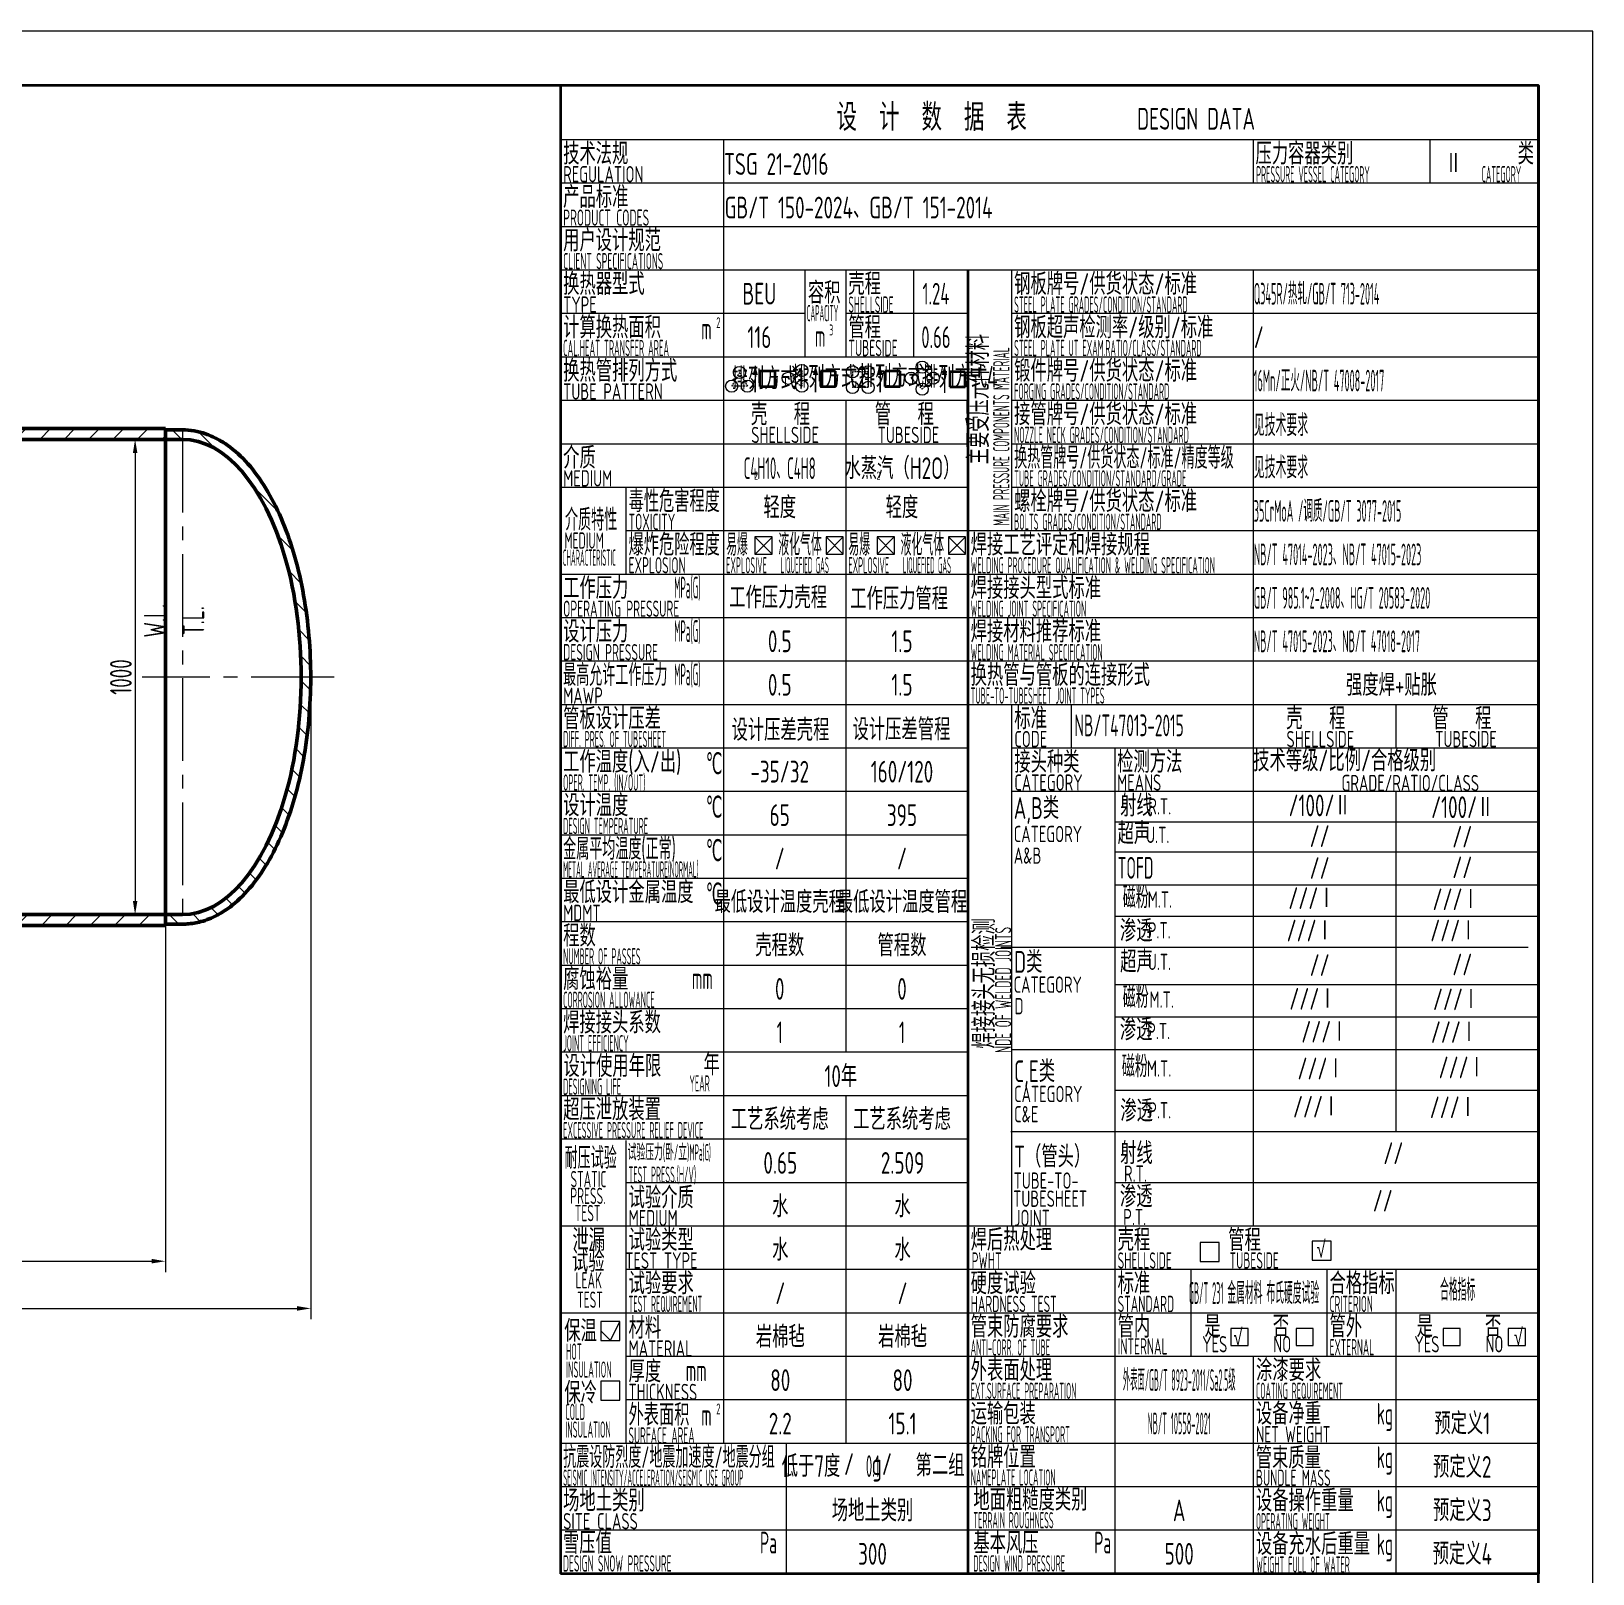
# Model space of a CAD drawing. Header units: millimetres. Extents: x 5765 to 6606, y -201 to 393.
# Drawn here: x 6318.6 to 6606, y 109.4 to 393.4 of the extents above; entities that cross this region are included whole.
import ezdxf
from ezdxf.enums import TextEntityAlignment as Align

# ---------------------------------------------------------------- set-up
doc = ezdxf.new("R2010")
doc.units = ezdxf.units.MM
doc.linetypes.add('CENTER2', pattern=[28.575, 19.05, -3.175, 3.175, -3.175])
doc.linetypes.add('DASHED', pattern=[0.75, 0.5, -0.25])
for name, color, linetype, lineweight in [('1粗实线', 7, 'Continuous', 35), ('2', 7, 'Continuous', 50), ('2细实线', 3, 'Continuous', 13), ('3中心线', 1, 'CENTER2', 13), ('7', 6, 'Continuous', 20), ('7文本', 2, 'Continuous', 13), ('9图表', 4, 'Continuous', 13)]:
    doc.layers.add(name, color=color, linetype=linetype, lineweight=lineweight)
doc.styles.add('lanpec', font='bpec_e.shx', dxfattribs={"width": 0.75, "bigfont": 'hztxt.shx'})
doc.styles.add('lanpec-dim', font='bpec_e.shx', dxfattribs={"width": 0.75})
doc.dimstyles.new('lanpec', dxfattribs={"dimtxt": 4, "dimasz": 2.5, "dimexe": 2, "dimexo": 0, "dimtad": 1, "dimdsep": 46, "dimtxsty": 'lanpec-dim', "dimcen": 2.5, "dimclrd": 256, "dimclre": 256, "dimclrt": 256, "dimazin": 0, "dimtfac": 1, "dimtmove": 0, "dimatfit": 3, "dimfxl": 1, "dimlwd": -1, "dimlwe": -1, "dimarcsym": 0})

# ---------------------------------------------------------------- blocks, each defined once
blk = doc.blocks.new('A1')
at = {"layer": '1粗实线'}
blk.add_lwpolyline([(-816, 10), (-10, 10), (-10, 584), (-816, 584)], close=True, dxfattribs=at)
at = {"layer": '9图表'}
blk.add_lwpolyline([(-841, 0), (0, 0), (0, 594), (-841, 594)], close=True, dxfattribs=at)
blk = doc.blocks.new('换热器设计数据表')
for p, q in [((-141.04, -83.12), (-144.19, -83.12)), ((-144.19, -83.12), (-144.19, -86.27)), ((-141.04, -86.27), (-141.04, -83.12)), ((-127.94, -83.12), (-131.09, -83.12)), ((-131.09, -83.12), (-131.09, -86.27)), ((-127.94, -86.27), (-127.94, -83.12)), ((-118.54, -83.12), (-121.69, -83.12)), ((-121.69, -83.12), (-121.69, -86.27)), ((-118.54, -86.27), (-118.54, -83.12)), ((-105.44, -83.12), (-108.59, -83.12)), ((-108.59, -83.12), (-108.59, -86.27)), ((-105.44, -86.27), (-105.44, -83.12)), ((-144.19, -86.27), (-141.04, -86.27)), ((-131.09, -86.27), (-127.94, -86.27)), ((-121.69, -86.27), (-118.54, -86.27)), ((-108.59, -86.27), (-105.44, -86.27)), ((-58.74, -212.99), (-62.24, -212.99)), ((-62.24, -212.99), (-62.24, -216.49)), ((-58.74, -216.49), (-58.74, -212.99)), ((-38.15, -212.77), (-41.65, -212.77)), ((-41.65, -212.77), (-41.65, -216.27)), ((-38.15, -216.27), (-38.15, -212.77)), ((-62.24, -216.49), (-58.74, -216.49)), ((-41.65, -216.27), (-38.15, -216.27)), ((-169.06, -227.53), (-172.56, -227.53)), ((-172.56, -227.53), (-172.56, -231.03)), ((-169.06, -231.03), (-169.06, -227.53)), ((-53.44, -228.83), (-56.59, -228.83)), ((-56.59, -228.83), (-56.59, -231.98)), ((-53.44, -231.98), (-53.44, -228.83)), ((-41.46, -228.83), (-44.61, -228.83)), ((-44.61, -228.83), (-44.61, -231.98)), ((-41.46, -231.98), (-41.46, -228.83)), ((-14.39, -228.83), (-17.54, -228.83)), ((-17.54, -228.83), (-17.54, -231.98)), ((-14.39, -231.98), (-14.39, -228.83)), ((-2.41, -228.83), (-5.56, -228.83)), ((-5.56, -228.83), (-5.56, -231.98)), ((-2.41, -231.98), (-2.41, -228.83)), ((-172.56, -231.03), (-169.06, -231.03)), ((-56.59, -231.98), (-53.44, -231.98)), ((-44.61, -231.98), (-41.46, -231.98)), ((-17.54, -231.98), (-14.39, -231.98)), ((-5.56, -231.98), (-2.41, -231.98)), ((-169.06, -238.56), (-172.56, -238.56)), ((-172.56, -238.56), (-172.56, -242.06)), ((-169.06, -242.06), (-169.06, -238.56)), ((-172.56, -242.06), (-169.06, -242.06))]:
    blk.add_line(p, q)
at = {"layer": '1粗实线'}
for p, q in [((0, 0), (-180, 0)), ((-180, 0), (-180, -274)), ((0, 0), (0, -274)), ((-105, -34), (-105, -274)), ((-140.47, -52.59), (-143.27, -52.59)), ((-143.27, -52.59), (-143.27, -55.39)), ((-140.47, -55.39), (-140.47, -52.59)), ((-129.36, -52.59), (-132.16, -52.59)), ((-132.16, -52.59), (-132.16, -55.39)), ((-129.36, -55.39), (-129.36, -52.59)), ((-117.49, -52.59), (-120.29, -52.59)), ((-120.29, -52.59), (-120.29, -55.39)), ((-117.49, -55.39), (-117.49, -52.59)), ((-105.53, -52.69), (-108.33, -52.69)), ((-108.33, -52.69), (-108.33, -55.49)), ((-105.53, -55.49), (-105.53, -52.69)), ((-143.27, -55.39), (-140.47, -55.39)), ((-132.16, -55.39), (-129.36, -55.39)), ((-120.29, -55.39), (-117.49, -55.39)), ((-108.33, -55.49), (-105.53, -55.49)), ((0, -274), (-180, -274))]:
    blk.add_line(p, q, dxfattribs=at)
at = {"layer": '2细实线'}
for p, q in [((-172.56, -229.28), (-170.81, -231.03)), ((-170.81, -231.03), (-169.06, -227.53))]:
    blk.add_line(p, q, dxfattribs=at)
at = {"layer": '9图表'}
for p, q in [((0, -10), (-180, -10)), ((-150, -10), (-150, -154)), ((-52.5, -10), (-52.5, -18)), ((-20, -10), (-20, -18)), ((0, -18), (-180, -18)), ((0, -26), (-180, -26)), ((0, -34), (-180, -34)), ((-135, -34), (-135, -50)), ((-127.5, -34), (-127.5, -50)), ((-115, -34), (-115, -50)), ((-97, -34), (-97, -82)), ((-52.5, -34), (-52.5, -210)), ((-135, -42), (-180, -42)), ((-105, -42), (-127.5, -42)), ((0, -42), (-97, -42)), ((0, -42), (-97, -42)), ((-105, -50), (-180, -50)), ((-144.15, -51.6), (-144.15, -56.46)), ((-133.05, -51.6), (-133.05, -56.46)), ((-121.18, -51.6), (-121.18, -56.46)), ((-109.32, -51.7), (-109.32, -56.55)), ((0, -50), (-97, -50)), ((0, -50), (-97, -50)), ((-144.15, -56.46), (-144.15, -54.98)), ((-133.05, -56.46), (-133.05, -54.98)), ((-121.18, -56.46), (-121.18, -54.98)), ((-105, -58), (-180, -58)), ((-127.5, -58), (-127.5, -178)), ((0, -58), (-97, -58)), ((-105, -66), (-180, -66)), ((0, -66), (-97, -66)), ((-105, -74), (-180, -74)), ((-167.96, -74), (-167.96, -90)), ((0, -74), (-97, -74)), ((0, -82), (-167.96, -82)), ((0, -90), (-180, -90)), ((0, -98), (-180, -98)), ((0, -106), (-180, -106)), ((0, -114), (-180, -114)), ((0, -114), (-97, -114)), ((-97, -114), (-97, -210)), ((-85.95, -122), (-85.95, -114)), ((-26.25, -114), (-26.25, -122)), ((-105, -122), (-180, -122)), ((0, -122), (-97, -122)), ((0, -122), (-97, -122)), ((-77.95, -122), (-77.95, -210)), ((-105, -130), (-180, -130)), ((-77.95, -130), (-97, -130)), ((0, -130), (-85.95, -130)), ((-26.25, -130), (-26.25, -192.64)), ((0, -135.6), (-77.95, -135.6)), ((-105, -138), (-180, -138)), ((0, -141.16), (-77.95, -141.16)), ((-105, -146), (-180, -146)), ((0, -147.24), (-77.95, -147.24)), ((-105, -154), (-180, -154)), ((-150, -154), (-150, -250)), ((0, -152.97), (-77.95, -152.97)), ((-1.92, -158.71), (-98.92, -158.71)), ((-105, -162), (-180, -162)), ((0, -165.6), (-77.95, -165.6)), ((-105, -170), (-180, -170)), ((0, -171.52), (-77.95, -171.52)), ((-105, -178), (-180, -178)), ((0.09, -177.55), (-96.91, -177.55)), ((-105, -186), (-180, -186)), ((-127.5, -186), (-127.5, -250)), ((0.03, -185.02), (-77.93, -185.02)), ((-105, -194), (-180, -194)), ((-167.96, -194.21), (-167.96, -226.21)), ((-0.09, -192.64), (-97.09, -192.64)), ((-105, -202), (-167.96, -202)), ((0, -202), (-77.95, -202)), ((-105, -210), (-180, -210)), ((0, -210), (-105, -210)), ((-77.95, -210), (-77.95, -274)), ((0, -218), (-167.96, -218)), ((-63.95, -218), (-63.95, -234)), ((-38.95, -218), (-38.95, -234)), ((-26.25, -218), (-26.25, -234)), ((0, -226), (-180, -226)), ((-167.96, -226.21), (-167.96, -250)), ((0, -234), (-167.96, -234)), ((0, -234), (-167.96, -234)), ((-52.5, -234), (-52.5, -274)), ((-26.25, -234), (-26.25, -274)), ((0, -242), (-167.96, -242)), ((0, -250), (-180, -250)), ((-138.45, -250), (-138.45, -274)), ((-52.5, -258), (-180, -258)), ((0, -258), (-52.5, -258)), ((0, -266), (-180, -266)), ((0, -266), (-52.5, -266)), ((0, -274), (-180, -274)), ((0, -274), (-180, -274)), ((-77.95, -273.66), (-77.95, -274)), ((-52.5, -273.66), (-52.5, -274)), ((-26.25, -273.66), (-26.25, -274))]:
    blk.add_line(p, q, dxfattribs=at)
at = {"layer": '9图表', "linetype": 'DASHED', "ltscale": 0.6}
for p, q in [((-147.04, -52.84), (-148.48, -55.34)), ((-147.04, -52.84), (-145.6, -55.34)), ((-138.07, -53.9), (-135.57, -52.46)), ((-138.07, -53.9), (-135.57, -55.34)), ((-135.57, -52.46), (-135.57, -55.34)), ((-123.35, -52.7), (-126.23, -52.7)), ((-126.23, -52.7), (-126.23, -55.58)), ((-123.35, -55.58), (-123.35, -52.7)), ((-115.46, -53.87), (-113.42, -51.84)), ((-115.46, -53.87), (-113.42, -55.91)), ((-111.39, -53.87), (-113.42, -51.84)), ((-113.42, -55.91), (-111.39, -53.87)), ((-145.6, -55.34), (-148.48, -55.34)), ((-123.35, -55.58), (-126.23, -55.58))]:
    blk.add_line(p, q, dxfattribs=at)
at = {"layer": '9图表'}
for points in [[(-144.15, -51.6, 0, 1, 0), (-144.15, -53.31, 1, 1, 0)], [(-133.05, -51.6, 0, 1, 0), (-133.05, -53.31, 1, 1, 0)], [(-121.18, -51.6, 0, 1, 0), (-121.18, -53.31, 1, 1, 0)], [(-109.32, -51.6, 0, 1, 0), (-109.32, -53.31, 1, 1, 0)]]:
    blk.add_lwpolyline(points, format="xyseb", dxfattribs=at)
for centre in [(-147.04, -52.84), (-135.57, -52.46), (-126.23, -52.7), (-123.35, -52.7), (-113.42, -51.84), (-148.48, -55.34), (-145.6, -55.34), (-138.07, -53.9), (-135.57, -55.34), (-126.23, -55.58), (-123.35, -55.58), (-115.46, -53.87), (-111.39, -53.87), (-113.42, -55.91)]:
    blk.add_circle(centre, 1.12, dxfattribs=at)
at = {"layer": '7文本', "color": 4, "style": 'lanpec'}
for s, height, width, p in [('设  计  数  据  表', 5, 0.75, (-129.18, -8.34)), ('DESIGN DATA', 4, 0.75, (-73.86, -8.12)), ('技术法规', 4, 0.75, (-179.5, -14.54)), ('压力容器类别', 4, 0.75, (-52.07, -14.54)), ('类', 4, 0.75, (-3.82, -14.54)), ('REGULATION', 3, 0.75, (-179.5, -17.83)), ('PRESSURE VESSEL CATEGORY', 3, 0.4, (-51.95, -17.83)), ('CATEGORY', 3, 0.4, (-10.46, -17.82)), ('产品标准', 4, 0.75, (-179.5, -22.54)), ('PRODUCT CODES', 3, 0.6, (-179.5, -25.83)), ('用户设计规范 ', 4, 0.75, (-179.5, -30.54)), ('CLIENT SPECIFICATIONS', 3, 0.5, (-179.5, -33.83)), ('换热器型式', 4, 0.75, (-179.5, -38.54)), ('壳程', 4, 0.75, (-127, -38.54)), ('钢板牌号/供货状态/标准', 4, 0.75, (-96.5, -38.54)), ('容积', 4, 0.75, (-134.45, -40.17)), ('TYPE', 3, 0.75, (-179.5, -41.83)), ('SHELLSIDE', 3, 0.5, (-127, -41.83)), ('STEEL PLATE GRADES/CONDITION/STANDARD', 3, 0.35, (-96.5, -41.83)), ('计算换热面积', 4, 0.75, (-179.5, -46.54)), ('2', 2, 0.6, (-151.31, -44.65)), ('CAPACITY', 3, 0.3, (-134.66, -43.4)), ('管程', 4, 0.75, (-127, -46.54)), ('钢板超声检测率/级别/标准', 4, 0.75, (-96.5, -46.54)), ('m', 4, 0.6, (-154.09, -46.75)), ('m', 4, 0.6, (-133.16, -48.1)), ('3', 2, 0.6, (-130.54, -46)), ('CAL.HEAT TRANSFER AREA', 3, 0.45, (-179.5, -49.83)), ('TUBESIDE', 3, 0.6, (-127, -49.83)), ('STEEL PLATE UT EXAM.RATIO/CLASS/STANDARD', 3, 0.35, (-96.5, -49.83)), ('换热管排列方式', 4, 0.75, (-179.5, -54.54)), ('锻件牌号/供货状态/标准 ', 4, 0.75, (-96.5, -54.54)), ('TUBE PATTERN', 3, 0.75, (-179.5, -57.83)), ('FORGING GRADES/CONDITION/STANDARD', 3, 0.35, (-96.5, -57.83)), ('壳   程', 4, 0.75, (-144.94, -62.54)), ('管   程', 4, 0.75, (-122.14, -62.54)), ('接管牌号/供货状态/标准 ', 4, 0.75, (-96.5, -62.54)), ('SHELLSIDE', 3, 0.75, (-144.88, -65.83)), ('TUBESIDE', 3, 0.75, (-121.61, -65.83)), ('NOZZLE NECK GRADES/CONDITION/STANDARD', 3, 0.35, (-96.5, -65.83)), ('介质', 4, 0.75, (-179.5, -70.54)), ('换热管牌号/供货状态/标准/精度等级', 4, 0.6, (-96.5, -70.54)), ('MEDIUM', 3, 0.75, (-179.5, -73.83)), ('TUBE GRADES/CONDITION/STANDARD/GRADE', 3, 0.35, (-96.5, -73.83)), ('毒性危害程度', 4, 0.7, (-167.46, -78.54)), ('螺栓牌号/供货状态/标准 ', 4, 0.75, (-96.5, -78.54)), ('介质特性', 4, 0.6, (-179.15, -81.94)), ('TOXICITY ', 3, 0.6, (-167.46, -81.83)), ('BOLTS GRADES/CONDITION/STANDARD', 3, 0.35, (-96.5, -81.83)), ('MEDIUM ', 3, 0.6, (-179.26, -85.28)), ('爆炸危险程度', 4, 0.7, (-167.46, -86.54)), ('易爆', 4, 0.5, (-149.5, -86.54)), ('液化气体', 4, 0.5, (-139.9, -86.54)), ('易爆', 4, 0.5, (-127, -86.54)), ('液化气体', 4, 0.5, (-117.4, -86.54)), ('焊接工艺评定和焊接规程', 4, 0.75, (-104.5, -86.54)), ('CHARACTERISTIC', 3, 0.3, (-179.58, -88.43)), ('EXPLOSION', 3, 0.6, (-167.46, -89.83)), ('EXPLOSIVE', 3, 0.4, (-149.5, -89.83)), ('LIQUEFIED GAS', 3, 0.3, (-139.49, -89.81)), ('EXPLOSIVE', 3, 0.4, (-127, -89.83)), ('LIQUEFIED GAS', 3, 0.3, (-116.99, -89.81)), ('WELDING PROCEDURE QUALIFICATION & WELDING SPECIFICATION', 3, 0.35, (-104.5, -89.83)), ('工作压力', 4, 0.75, (-179.5, -94.54)), ('MPa(G)', 4, 0.35, (-159.07, -94.44)), ('焊接接头型式标准', 4, 0.75, (-104.5, -94.54)), ('OPERATING PRESSURE', 3, 0.6, (-179.5, -97.83)), ('WELDING JOINT SPECIFICATION', 3, 0.35, (-104.5, -97.83)), ('设计压力', 4, 0.75, (-179.5, -102.54)), ('MPa(G)', 4, 0.35, (-159.07, -102.44)), ('焊接材料推荐标准', 4, 0.75, (-104.5, -102.54)), ('DESIGN PRESSURE', 3, 0.6, (-179.5, -105.83)), ('WELDING MATERIAL SPECIFICATION', 3, 0.35, (-104.5, -105.83)), ('最高允许工作压力', 4, 0.6, (-179.5, -110.54)), ('MPa(G)', 4, 0.35, (-159.07, -110.44)), ('换热管与管板的连接形式', 4, 0.75, (-104.5, -110.54)), ('MAWP', 3, 0.75, (-179.5, -113.83)), ('TUBE-TO-TUBESHEET JOINT TYPES', 3, 0.35, (-104.5, -113.83)), ('管板设计压差', 4, 0.75, (-179.5, -118.54)), ('标准', 4, 0.75, (-96.46, -118.54)), ('壳   程', 4, 0.75, (-46.42, -118.54)), ('管   程', 4, 0.75, (-19.53, -118.54)), ('NB/T47013-2015', 4, 0.6, (-85.4, -119.81)), ('DIFF. PRES. OF TUBESHEET', 3, 0.35, (-179.5, -121.83)), ('CODE', 3, 0.75, (-96.46, -121.83)), ('SHELLSIDE', 3, 0.75, (-46.37, -121.83)), ('TUBESIDE', 3, 0.75, (-18.99, -121.83)), ('工作温度(入/出)', 4, 0.75, (-179.5, -126.54)), ('℃', 4, 0.53, (-153.22, -126.76)), ('接头种类', 4, 0.75, (-96.46, -126.54)), ('检测方法', 4, 0.75, (-77.55, -126.54)), ('技术等级/比例/合格级别', 4, 0.75, (-52.5, -126.26)), ('OPER. TEMP. (IN/OUT)', 3, 0.35, (-179.5, -129.83)), ('CATEGORY', 3, 0.75, (-96.46, -129.83)), ('MEANS', 3, 0.75, (-77.55, -129.83)), ('GRADE/RATIO/CLASS', 3, 0.75, (-36.24, -129.92)), ('设计温度', 4, 0.75, (-179.5, -134.54)), ('℃', 4, 0.53, (-153.22, -134.76)), ('A,B类', 4, 0.75, (-96.56, -135.02)), ('射线', 4, 0.75, (-76.99, -134.57)), ('R.T.', 3, 0.75, (-71.81, -134.22)), ('DESIGN TEMPERATURE', 3, 0.35, (-179.5, -137.83)), ('CATEGORY', 3, 0.75, (-96.56, -139.31)), ('超声', 4, 0.75, (-77.45, -139.68)), ('U.T.', 3, 0.75, (-72.21, -139.47)), ('金属平均温度(正常)', 4, 0.6, (-179.5, -142.54)), ('℃', 4, 0.53, (-153.22, -142.76)), ('A&B', 3, 0.75, (-96.56, -143.29)), ('METAL AVERAGE TEMPERATURE(NORMAL) ', 3, 0.3, (-179.5, -145.83)), ('TOFD', 4, 0.6, (-77.45, -146.03)), ('最低设计金属温度', 4, 0.75, (-179.5, -150.54)), ('℃', 4, 0.53, (-153.22, -150.76)), ('磁粉', 4, 0.6, (-76.52, -151.48)), ('M.T.', 3, 0.75, (-71.93, -151.37)), ('MDMT', 3, 0.75, (-179.5, -153.83)), ('程数', 4, 0.75, (-179.5, -158.54)), ('渗透', 4, 0.75, (-77.03, -157.62)), ('P.T.', 3, 0.75, (-71.89, -157.04)), ('NUMBER OF PASSES', 3, 0.35, (-179.5, -161.83)), ('D类', 4, 0.75, (-96.5, -163.36)), ('超声', 4, 0.75, (-76.99, -163.31)), ('U.T.', 3, 0.75, (-71.89, -162.85)), ('腐蚀裕量', 4, 0.75, (-179.5, -166.54)), ('mm', 4, 0.6, (-155.79, -166.36)), ('CATEGORY', 3, 0.75, (-96.59, -167.04)), ('磁粉', 4, 0.6, (-76.52, -169.85)), ('CORROSION ALLOWANCE', 3, 0.35, (-179.5, -169.83)), ('D', 3, 0.75, (-96.41, -171)), ('M.T.', 3, 0.75, (-71.6, -169.79)), ('焊接接头系数', 4, 0.75, (-179.5, -174.54)), ('渗透', 4, 0.75, (-77.03, -175.82)), ('JOINT EFFICIENCY', 3, 0.35, (-179.5, -177.83)), ('P.T.', 3, 0.75, (-72, -175.59)), ('设计使用年限', 4, 0.75, (-179.44, -182.54)), ('年', 4, 0.75, (-153.67, -182.21)), ('磁粉', 4, 0.6, (-76.67, -182.59)), ('C,E类', 4, 0.75, (-96.5, -183.49)), ('M.T.', 3, 0.75, (-72.08, -182.48)), ('DESIGNING LIFE', 3, 0.35, (-179.5, -185.83)), ('YEAR', 3, 0.35, (-156.26, -185.22)), ('超压泄放装置', 4, 0.75, (-179.5, -190.54)), ('超压泄放装置', 4, 0.75, (-179.5, -190.54)), ('CATEGORY', 3, 0.75, (-96.5, -187.17)), ('渗透', 4, 0.75, (-76.95, -190.76)), ('C&E', 3, 0.75, (-96.5, -190.89)), ('P.T.', 3, 0.75, (-71.81, -190.18)), ('EXCESSIVE PRESSURE RELIEF DEVICE', 3, 0.35, (-179.5, -193.83)), ('耐压试验', 4, 0.6, (-179.23, -199.45)), ('试验压力(卧/立)', 3, 0.4, (-167.63, -197.9)), ('MPa(G)', 3, 0.3, (-156.24, -197.92)), ('T（管头）', 4, 0.75, (-96.5, -199.19)), ('射线', 4, 0.75, (-76.99, -198.57)), ('STATIC', 3, 0.6, (-178.14, -202.84)), ('TEST PRESS.(H/V)', 3, 0.4, (-167.46, -202.03)), ('TUBE-TO-', 3, 0.75, (-96.59, -203.12)), ('R.T.', 3, 0.75, (-76.28, -201.83)), ('PRESS.', 3, 0.6, (-178.19, -205.93)), ('试验介质', 4, 0.75, (-167.46, -206.75)), ('TUBESHEET', 3, 0.75, (-96.68, -206.45)), ('渗透', 4, 0.75, (-77.03, -206.54)), ('TEST', 3, 0.6, (-177.37, -209.1)), ('P.T.', 3, 0.75, (-76.41, -209.83)), ('MEDIUM', 3, 0.75, (-167.46, -210.03)), ('JOINT', 3, 0.75, (-96.5, -210)), ('泄漏', 4, 0.75, (-177.79, -214.54)), ('试验类型', 4, 0.75, (-167.46, -214.54)), ('焊后热处理', 4, 0.75, (-104.5, -214.54)), ('壳程', 4, 0.75, (-77.45, -214.54)), ('管程', 4, 0.75, (-57.09, -214.57)), ('试验', 4, 0.75, (-177.88, -218.46)), ('TEST TYPE', 3, 0.75, (-168.08, -217.83)), ('PWHT', 3, 0.6, (-104.32, -217.83)), ('SHELLSIDE', 3, 0.6, (-77.45, -217.83)), ('TUBESIDE', 3, 0.6, (-56.85, -217.83)), ('试验要求', 4, 0.75, (-167.46, -222.54)), ('硬度试验', 4, 0.75, (-104.5, -222.54)), ('标准', 4, 0.75, (-77.45, -222.54)), ('合格指标', 4, 0.75, (-38.45, -222.54)), ('LEAK', 3, 0.6, (-177.22, -221.48)), ('TEST', 3, 0.6, (-176.92, -225.05)), ('TEST REQUIREMENT', 3, 0.4, (-167.46, -225.83)), ('HARDNESS TEST', 3, 0.6, (-104.5, -225.83)), ('STANDARD', 3, 0.6, (-77.45, -225.83)), ('CRITERION', 3, 0.5, (-38.45, -225.83)), ('保温', 4, 0.75, (-179.3, -231.3)), ('材料 ', 4, 0.75, (-167.46, -230.75)), ('管束防腐要求', 4, 0.75, (-104.5, -230.54)), ('管内', 4, 0.75, (-77.45, -230.54)), ('是', 4, 0.75, (-61.47, -230.45)), ('否', 4, 0.75, (-48.9, -230.45)), ('管外', 4, 0.75, (-38.45, -230.5)), ('是', 4, 0.75, (-22.42, -230.45)), ('否', 4, 0.75, (-9.85, -230.45)), ('HOT ', 3, 0.45, (-178.97, -234.61)), ('MATERIAL', 3, 0.75, (-167.46, -234.03)), ('ANTI-CORR. OF TUBE', 3, 0.4, (-104.5, -233.83)), ('INTERNAL', 3, 0.6, (-77.45, -233.64)), ('YES', 3, 0.75, (-61.88, -233.24)), ('NO', 3, 0.75, (-48.81, -233.24)), ('EXTERNAL', 3, 0.5, (-38.45, -233.8)), ('YES', 3, 0.75, (-22.83, -233.24)), ('NO', 3, 0.75, (-9.76, -233.24)), ('INSULATION ', 3, 0.45, (-178.97, -237.91)), ('厚度', 4, 0.75, (-167.46, -238.75)), ('外表面处理', 4, 0.75, (-104.5, -238.54)), ('涂漆要求', 4, 0.75, (-51.98, -238.54)), ('保冷', 4, 0.75, (-179.28, -242.69)), ('mm', 4, 0.6, (-156.93, -238.56)), ('THICKNESS', 3, 0.74, (-167.46, -242.03)), ('EXT.SURFACE PREPARATION', 3, 0.4, (-104.5, -241.83)), ('COATING REQUIREMENT', 3, 0.4, (-52, -241.83)), ('COLD', 3, 0.45, (-179.11, -245.7)), ('外表面积', 4, 0.7, (-167.46, -246.75)), ('m', 4, 0.6, (-154.09, -246.75)), ('2', 2, 0.6, (-151.31, -244.65)), ('运输包装', 4, 0.75, (-104.5, -246.54)), ('设备净重', 4, 0.75, (-52, -246.54)), ('kg', 4, 0.6, (-29.74, -246.54)), ('INSULATION ', 3, 0.45, (-179.11, -248.96)), ('SURFACE AREA', 3, 0.5, (-167.46, -250.03)), ('PACKING FOR TRANSPORT ', 3, 0.4, (-104.5, -249.83)), ('NET WEIGHT', 3, 0.7, (-52, -249.83)), ('抗震设防烈度/地震加速度/地震分组', 4, 0.6, (-179.5, -254.54)), (' /  g/  ', 4, 0.75, (-129.43, -255.82)), ('铭牌位置', 4, 0.75, (-104.5, -254.54)), ('管束质量', 4, 0.75, (-52.03, -254.68)), ('kg', 4, 0.6, (-29.74, -254.54)), ('SEISMIC INTENSITY/ACCELERATION/SEISMIC USE GROUP', 3, 0.3, (-179.5, -257.83)), ('NAMEPLATE LOCATION', 3, 0.4, (-104.5, -257.77)), ('BUNDLE MASS', 3, 0.6, (-52, -257.83)), ('场地土类别', 4, 0.75, (-179.5, -262.54)), ('地面粗糙度类别', 4, 0.75, (-104, -262.37)), ('设备操作重量', 4, 0.75, (-52, -262.54)), ('kg', 4, 0.6, (-29.74, -262.54)), ('SITE CLASS', 3, 0.75, (-179.5, -265.83)), ('TERRAIN ROUGHNESS', 3, 0.4, (-104, -265.65)), ('OPERATING WEIGHT', 3, 0.4, (-52, -265.83)), ('雪压值', 4, 0.75, (-179.53, -270.33)), ('Pa', 4, 0.6, (-143.27, -270.27)), ('基本风压', 4, 0.75, (-104, -270.33)), ('Pa', 4, 0.6, (-81.76, -270.27)), ('设备充水后重量', 4, 0.75, (-52, -270.54)), ('kg', 4, 0.6, (-29.74, -270.54)), ('DESIGN SNOW PRESSURE', 3, 0.5, (-179.53, -273.61)), ('DESIGN WIND PRESSURE', 3, 0.4, (-104, -273.61)), ('WEIGHT FULL OF WATER', 3, 0.4, (-51.95, -273.83))]:
    blk.add_text(s, height=height, dxfattribs=dict(at, width=width)).set_placement(p)
for s, height, width, p in [('主要受压元件材料', 4, 0.75, (-101.09, -69.74)), ('MAIN PRESSURE COMPONENTS MATERIAL ', 3, 0.5, (-97.36, -81.06)), ('焊接接头无损检测 ', 4, 0.75, (-100.01, -177.31)), ('NDE OF WELDED JOINTS', 3, 0.6, (-97, -178.13))]:
    blk.add_text(s, height=height, rotation=90, dxfattribs=dict(at, width=width)).set_placement(p)
blk = doc.blocks.new('*D32')
at = {"layer": '2细实线', "transparency": 16777216}
for p, q in [((6343.32, 228.79), (6343.32, 164.98)), ((5944.98, 215.97), (5944.98, 164.98)), ((5947.48, 166.98), (6340.82, 166.98))]:
    blk.add_line(p, q, dxfattribs=at)
for points in [[(5947.48, 167.4), (5947.48, 166.57), (5944.98, 166.98)], [(6340.82, 167.4), (6340.82, 166.57), (6343.32, 166.98)]]:
    blk.add_solid(points, dxfattribs=at)
at = {"layer": 'Defpoints', "color": 0, "transparency": 16777216}
for p in [(6343.32, 228.79), (5944.98, 215.97), (6343.32, 166.98)]:
    blk.add_point(p, dxfattribs=at)
at = {"layer": '2细实线', "transparency": 16777216, "insert": (6144.15, 169.61), "char_height": 4, "attachment_point": 5, "style": 'lanpec-dim'}
blk.add_mtext('6500', dxfattribs=at)
blk = doc.blocks.new('*D34')
at = {"layer": '2细实线', "transparency": 16777216}
for p, q in [((5845.86, 274.54), (5845.86, 156.29)), ((6370.07, 274.54), (6370.07, 156.29)), ((5848.36, 158.29), (6367.57, 158.29))]:
    blk.add_line(p, q, dxfattribs=at)
for points in [[(5848.36, 158.71), (5848.36, 157.87), (5845.86, 158.29)], [(6367.57, 158.71), (6367.57, 157.87), (6370.07, 158.29)]]:
    blk.add_solid(points, dxfattribs=at)
at = {"layer": 'Defpoints', "color": 0, "transparency": 16777216}
for p in [(5845.86, 274.54), (6370.07, 274.54), (6370.07, 158.29)]:
    blk.add_point(p, dxfattribs=at)
at = {"layer": '2细实线', "transparency": 16777216, "insert": (6132.96, 160.92), "char_height": 4, "attachment_point": 5, "style": 'lanpec-dim'}
blk.add_mtext('7036', dxfattribs=at)
blk = doc.blocks.new('*D44')
at = {"layer": '2细实线', "transparency": 16777216}
for p, q in [((6337.75, 318.29), (6339.75, 318.29)), ((6337.75, 315.79), (6337.75, 233.29)), ((6343.32, 230.79), (6335.75, 230.79))]:
    blk.add_line(p, q, dxfattribs=at)
for points in [[(6337.34, 315.79), (6338.17, 315.79), (6337.75, 318.29)], [(6337.34, 233.29), (6338.17, 233.29), (6337.75, 230.79)]]:
    blk.add_solid(points, dxfattribs=at)
at = {"layer": 'Defpoints', "color": 0, "transparency": 16777216}
for p in [(6337.75, 318.29), (6337.75, 230.79), (6343.32, 230.79)]:
    blk.add_point(p, dxfattribs=at)
at = {"layer": '2细实线', "transparency": 16777216, "insert": (6335.13, 274.54), "char_height": 4, "attachment_point": 5, "rotation": 90, "style": 'lanpec-dim'}
blk.add_mtext('1000', dxfattribs=at)

msp = doc.modelspace()

# ---------------------------------------------------------------- hatches: boundary and pattern name
at = {"layer": '7'}
h = msp.add_hatch(dxfattribs=at)
h.set_pattern_fill('ANSI31', color=256)
h.set_pattern_definition([(45, (-8542.1074, 834.6777), (-2.245064, 2.245064), [])])
h.paths.add_polyline_path([(5985.338, 230.791), (5962.482, 230.791), (5962.482, 228.791), (5985.338, 228.791)])
h.paths.add_polyline_path([(6115.978, 230.791), (5999.625, 230.791), (5999.625, 228.791), (6115.978, 228.791)])
h.paths.add_polyline_path([(6343.318, 230.791), (6121.814, 230.791), (6121.814, 228.791), (6343.318, 228.791)])
h.paths.add_polyline_path([(6343.318, 320.291), (6189.688, 320.291), (6188.96, 318.291), (6343.318, 318.291)])
h.paths.add_polyline_path([(6189.688, 320.291), (6121.814, 320.291), (6121.814, 318.291), (6188.96, 318.291)])
h.paths.add_polyline_path([(6115.978, 320.291), (6003, 320.291), (6003, 318.291), (6115.978, 318.291)])
h.paths.add_polyline_path([(5981.963, 320.291), (5962.482, 320.291), (5962.482, 318.291), (5981.963, 318.291)])
h = msp.add_hatch(dxfattribs=at)
h.set_pattern_fill('ANSI31', color=256, angle=90)
h.set_pattern_definition([(135, (-25157.5384, -9927.064), (-2.24506403, -2.24506403), [])])
h.paths.add_polyline_path([(6346.443, 320.041), (6343.318, 320.041), (6343.318, 318.291), (6346.443, 318.291)])
edge = h.paths.add_edge_path()
edge.add_spline(control_points=[(6370.068, 274.541), (6370.068, 274.817), (6370.066, 275.092), (6370.04, 277.94), (6369.905, 280.508), (6369.415, 285.563), (6369.06, 288.05), (6368.14, 292.873), (6367.575, 295.208), (6366.248, 299.662), (6365.487, 301.78), (6363.783, 305.741), (6362.842, 307.583), (6360.798, 310.94), (6359.695, 312.456), (6357.345, 315.113), (6356.097, 316.256), (6354.138, 317.649), (6353.475, 318.059), (6352.122, 318.767), (6351.432, 319.067), (6350.032, 319.55), (6349.321, 319.734), (6347.887, 319.979), (6347.165, 320.041), (6346.443, 320.041)], knot_values=[0, 0, 0, 0, 0.0185163, 0.0185163, 0.1914635, 0.1914635, 0.3644107, 0.3644107, 0.5373579, 0.5373579, 0.7103051, 0.7103051, 0.8832523, 0.8832523, 1.0561995, 1.0561995, 1.2291467, 1.2291467, 1.3145591, 1.3145591, 1.3999715, 1.3999715, 1.4853839, 1.4853839, 1.5707963, 1.5707963, 1.5707963, 1.5707963], degree=3, periodic=0)
edge.add_line((6346.443, 320.041), (6346.443, 318.291))
edge.add_ellipse((6346.443, 274.541), major_axis=(0, 43.75), ratio=0.5, start_angle=270, end_angle=360, ccw=False)
edge.add_line((6368.318, 274.541), (6370.068, 274.541))
edge = h.paths.add_edge_path()
edge.add_spline(control_points=[(6346.443, 229.041), (6346.737, 229.041), (6347.031, 229.052), (6348.182, 229.132), (6349.035, 229.278), (6350.881, 229.784), (6351.868, 230.179), (6353.787, 231.19), (6354.72, 231.805), (6356.903, 233.543), (6358.121, 234.769), (6360.409, 237.585), (6361.478, 239.174), (6363.453, 242.669), (6364.357, 244.575), (6365.982, 248.651), (6366.703, 250.821), (6367.945, 255.364), (6368.466, 257.738), (6369.296, 262.622), (6369.604, 265.133), (6369.979, 269.947), (6370.068, 272.244), (6370.068, 274.541)], knot_values=[1.5707963, 1.5707963, 1.5707963, 1.5707963, 1.6055864, 1.6055864, 1.7070125, 1.7070125, 1.8282456, 1.8282456, 1.9494786, 1.9494786, 2.1224258, 2.1224258, 2.295373, 2.295373, 2.4683202, 2.4683202, 2.6412674, 2.6412674, 2.8142146, 2.8142146, 2.9871618, 2.9871618, 3.1415927, 3.1415927, 3.1415927, 3.1415927], degree=3, periodic=0)
edge.add_line((6370.068, 274.541), (6368.318, 274.541))
edge.add_ellipse((6346.443, 274.541), major_axis=(0, 43.75), ratio=0.5, start_angle=180, end_angle=270, ccw=False)
edge.add_line((6346.443, 230.791), (6346.443, 229.041))
h.paths.add_polyline_path([(6346.443, 230.791), (6343.318, 230.791), (6343.318, 229.041), (6346.443, 229.041)])

# ---------------------------------------------------------------- linework, layer by layer
at = {"layer": '2'}
for p, q in [((6120.158, 320.291), (6343.318, 320.291)), ((6343.318, 320.291), (6343.318, 228.791)), ((6343.318, 320.041), (6346.443, 320.041)), ((6343.318, 274.541), (6343.318, 319.541)), ((6120.158, 318.291), (6343.318, 318.291)), ((6343.318, 318.291), (6346.443, 318.291)), ((6343.318, 274.541), (6343.318, 229.541)), ((6120.158, 230.791), (6343.318, 230.791)), ((6343.318, 230.791), (6346.443, 230.791)), ((6120.158, 228.791), (6343.318, 228.791)), ((6346.443, 229.041), (6343.318, 229.041))]:
    msp.add_line(p, q, dxfattribs=at)
at = {"layer": '2', "extrusion": (0, 0, -1)}
msp.add_ellipse((6346.443, 274.541), major_axis=(0, 43.75), ratio=0.5, start_param=0, end_param=3.1415927, dxfattribs=at)
at = {"layer": '2'}
msp.add_open_spline([(6346.443, 320.041), (6347.165, 320.041), (6347.887, 319.979), (6349.321, 319.734), (6350.032, 319.55), (6351.432, 319.067), (6352.122, 318.767), (6353.475, 318.059), (6354.138, 317.649), (6356.097, 316.256), (6357.345, 315.113), (6359.695, 312.456), (6360.798, 310.94), (6362.842, 307.583), (6363.783, 305.741), (6365.487, 301.78), (6366.248, 299.662), (6367.575, 295.208), (6368.14, 292.873), (6369.06, 288.05), (6369.415, 285.563), (6369.905, 280.508), (6370.04, 277.94), (6370.088, 272.795), (6370, 270.219), (6369.604, 265.133), (6369.296, 262.622), (6368.466, 257.738), (6367.945, 255.364), (6366.703, 250.821), (6365.982, 248.651), (6364.357, 244.575), (6363.453, 242.669), (6361.478, 239.174), (6360.409, 237.585), (6358.121, 234.769), (6356.903, 233.543), (6354.72, 231.805), (6353.787, 231.19), (6351.868, 230.179), (6350.881, 229.784), (6349.035, 229.278), (6348.182, 229.132), (6347.031, 229.052), (6346.737, 229.041), (6346.443, 229.041)], degree=3, knots=[0, 0, 0, 0, 0.0854124, 0.0854124, 0.1708248, 0.1708248, 0.2562372, 0.2562372, 0.3416496, 0.3416496, 0.5145968, 0.5145968, 0.687544, 0.687544, 0.8604912, 0.8604912, 1.0334384, 1.0334384, 1.2063856, 1.2063856, 1.3793328, 1.3793328, 1.55228, 1.55228, 1.7252272, 1.7252272, 1.8981744, 1.8981744, 2.0711216, 2.0711216, 2.2440688, 2.2440688, 2.417016, 2.417016, 2.5899632, 2.5899632, 2.7629104, 2.7629104, 2.8841434, 2.8841434, 3.0053765, 3.0053765, 3.1068026, 3.1068026, 3.1415927, 3.1415927, 3.1415927, 3.1415927], dxfattribs=at)
at = {"layer": '2细实线'}
for p, q in [((6451.851, 300.296), (6455.001, 297.146)), ((6451.851, 297.146), (6455.001, 300.296)), ((6464.941, 300.326), (6468.091, 297.176)), ((6464.941, 297.176), (6468.091, 300.326)), ((6474.321, 300.326), (6477.471, 297.176)), ((6474.321, 297.176), (6477.471, 300.326)), ((6487.461, 300.346), (6490.611, 297.196)), ((6487.461, 297.196), (6490.611, 300.346))]:
    msp.add_line(p, q, dxfattribs=at)
at = {"layer": '3中心线', "ltscale": 0.8}
for p, q in [((6346.443, 320.041), (6346.443, 229.041)), ((6374.368, 274.541), (6339.05, 274.541))]:
    msp.add_line(p, q, dxfattribs=at)

# ---------------------------------------------------------------- block references
at = {"layer": '2细实线'}
for name, p in [('A1', (6606.028, -200.559)), ('换热器设计数据表', (6596.028, 383.441))]:
    msp.add_blockref(name, p, dxfattribs=at)

# ---------------------------------------------------------------- texts
at = {"layer": '7文本', "style": 'lanpec'}
for s, width, p in [('TSG 21-2016', 0.75, (6446.138, 368.994)), ('Ⅱ', 0.75, (6578.877, 369.114)), ('GB/T 150-2024、GB/T 151-2014', 0.75, (6446.248, 360.976)), ('Q345R/热轧/GB/T 713-2014', 0.4, (6543.638, 345.114)), ('/', 0.75, (6543.638, 337.114)), ('16Mn/正火/NB/T 47008-2017', 0.4, (6543.638, 329.114)), ('见技术要求', 0.5, (6543.638, 320.897)), ('见技术要求', 0.5, (6543.638, 313.114)), ('35CrMoA /调质/GB/T 3077-2015', 0.4, (6543.638, 305.114)), ('NB/T 47014-2023、NB/T 47015-2023', 0.4, (6543.638, 297.114)), ('GB/T 985.1~2-2008、HG/T 20583-2020', 0.4, (6543.638, 289.114)), ('NB/T 47015-2023、NB/T 47018-2017', 0.4, (6543.638, 281.114))]:
    msp.add_text(s, height=4, dxfattribs=dict(at, width=width)).set_placement(p, align=Align.MIDDLE_LEFT)
for s, height, width, p in [('BEU', 4, 0.75, (6452.638, 345.114)), ('1.24', 4, 0.65, (6485.138, 345.114)), ('116', 4, 0.75, (6452.638, 337.114)), ('0.66', 4, 0.65, (6485.138, 337.114)), ('排列方式1', 4, 0.75, (6454.178, 329.515)), ('排列方式2', 4, 0.75, (6465.519, 329.805)), ('排列方式3', 4, 0.75, (6477.842, 329.935)), ('排列方式4', 4, 0.75, (6489.512, 329.805)), ('C4H10、C4H8', 4, 0.5, (6456.388, 312.985)), ('水蒸汽（H2O）', 4, 0.75, (6478.888, 312.985)), ('2', 1.5, 0.75, (6452.044, 311.619)), ('2', 1.5, 0.75, (6474.573, 311.619)), ('轻度', 4, 0.75, (6456.388, 305.763)), ('轻度', 4, 0.75, (6478.888, 305.763)), ('工作压力壳程', 4, 0.75, (6456.103, 289.17)), ('工作压力管程', 4, 0.75, (6478.373, 288.96)), ('0.5', 4, 0.75, (6456.388, 281.114)), ('1.5', 4, 0.75, (6478.888, 281.114)), ('0.5', 4, 0.75, (6456.388, 273.114)), ('1.5', 4, 0.75, (6478.888, 273.114)), ('强度焊+贴胀', 4, 0.75, (6568.973, 273.074)), ('设计压差管程', 4, 0.75, (6478.793, 264.9)), ('设计压差壳程', 4, 0.75, (6456.523, 264.79)), ('-35/32', 4, 0.75, (6456.388, 257.114)), ('160/120', 4, 0.75, (6478.888, 257.114)), ('65', 4, 0.75, (6456.388, 249.114)), ('395', 4, 0.75, (6478.888, 249.114)), ('/100/Ⅱ', 4, 0.75, (6555.763, 250.901)), ('/100/Ⅱ', 4, 0.75, (6582.013, 250.581)), ('//', 4, 0.75, (6555.763, 245.251)), ('//', 4, 0.75, (6582.013, 245.141)), ('/', 4, 0.75, (6456.388, 241.114)), ('/', 4, 0.75, (6478.888, 241.114)), ('//', 4, 0.75, (6582.013, 239.491)), ('//', 4, 0.75, (6555.763, 239.381)), ('///Ⅰ', 4, 0.75, (6554.256, 233.831)), ('最低设计温度壳程', 4, 0.75, (6456.388, 233.114)), ('最低设计温度管程', 4, 0.75, (6478.888, 233.114)), ('///Ⅰ', 4, 0.75, (6580.796, 233.621)), ('壳程数', 4, 0.75, (6456.388, 225.114)), ('管程数', 4, 0.75, (6478.888, 225.114)), ('///Ⅰ', 4, 0.75, (6553.936, 227.861)), ('///Ⅰ', 4, 0.75, (6580.366, 227.861)), ('//', 4, 0.75, (6555.763, 221.511)), ('//', 4, 0.75, (6582.013, 221.621)), ('0', 4, 0.75, (6456.388, 217.114)), ('0', 4, 0.75, (6478.888, 217.114)), ('///Ⅰ', 4, 0.75, (6554.436, 215.301)), ('///Ⅰ', 4, 0.75, (6580.866, 215.191)), ('1', 4, 0.65, (6456.388, 209.114)), ('1', 4, 0.65, (6478.888, 209.114)), ('///Ⅰ', 4, 0.75, (6556.626, 209.225)), ('///Ⅰ', 4, 0.75, (6580.486, 209.161)), ('///Ⅰ', 4, 0.75, (6555.942, 202.464)), ('///Ⅰ', 4, 0.75, (6581.906, 202.651)), ('10年', 4, 0.75, (6467.638, 201.065)), ('工艺系统考虑', 4, 0.75, (6456.388, 193.114)), ('工艺系统考虑', 4, 0.75, (6478.888, 193.114)), ('///Ⅰ', 4, 0.75, (6555.116, 195.441)), ('///Ⅰ', 4, 0.75, (6580.286, 195.331)), ('//', 4, 0.75, (6569.322, 186.854)), ('//', 4, 0.75, (6567.376, 178.111)), ('√', 3, 0.75, (6556.026, 169.181)), ('合格指标', 4, 0.3, (6581.159, 161.693)), ('GB/T 231 金属材料 布氏硬度试验', 4, 0.3, (6543.683, 161.114)), ('√', 3, 0.75, (6540.726, 152.961)), ('√', 3, 0.75, (6592.33, 153.041)), ('NB/T 10558-2021', 4, 0.3, (6529.91, 137.114))]:
    msp.add_text(s, height=height, dxfattribs=dict(at, width=width)).set_placement(p, align=Align.MIDDLE_CENTER)
at = {"layer": '7文本', "style": 'lanpec', "width": 0.75}
for s, p in [('W.L.', (6341.359, 284.91)), ('T.L.', (6348.474, 284.91))]:
    msp.add_text(s, height=4, rotation=90, dxfattribs=at).set_placement(p, align=Align.MIDDLE_CENTER)
at = {"layer": '7文本', "color": 6, "style": 'lanpec', "width": 0.75}
for s, p in [('0.65', (6456.492, 185.079)), ('2.509', (6478.992, 185.079))]:
    msp.add_text(s, height=4, dxfattribs=at).set_placement(p, align=Align.MIDDLE_CENTER)
at = {"layer": '7文本', "color": 2, "style": 'lanpec'}
for s, width, p in [('水', 0.75, (6456.492, 177.079)), ('水', 0.75, (6478.992, 177.079)), ('水', 0.75, (6456.492, 169.079)), ('水', 0.75, (6478.992, 169.079)), ('/', 0.75, (6456.492, 161.079)), ('/', 0.75, (6478.992, 161.079)), ('岩棉毡', 0.75, (6456.492, 153.079)), ('岩棉毡', 0.75, (6478.992, 153.079)), ('80', 0.75, (6456.492, 145.079)), ('80', 0.75, (6478.992, 145.079)), ('2.2', 0.75, (6456.492, 137.079)), ('15.1', 0.75, (6478.992, 137.079)), ('预定义1', 0.75, (6582.013, 137.114)), ('低于7度', 0.75, (6462.148, 129.256)), ('0.1', 0.5, (6473.508, 129.256)), ('第二组', 0.75, (6485.9, 129.38)), ('预定义2', 0.75, (6582.013, 129.114)), ('场地土类别', 0.75, (6473.462, 121.079)), ('A', 0.75, (6529.91, 121.114)), ('预定义3', 0.75, (6582.013, 121.114)), ('300', 0.75, (6473.462, 113.096)), ('500', 0.75, (6529.91, 113.114)), ('预定义4', 0.75, (6582.013, 113.114))]:
    msp.add_text(s, height=4, dxfattribs=dict(at, width=width)).set_placement(p, align=Align.MIDDLE_CENTER)
at = {"layer": '7文本', "style": 'lanpec', "oblique": 0.2, "width": 0.25}
msp.add_text('外表面/GB/T 8923-2011/Sa2.5级', height=4, dxfattribs=at).set_placement((6529.91, 145.114), align=Align.MIDDLE_CENTER)

# ---------------------------------------------------------------- dimensions: what is measured, and where the dimension line sits
at = {"layer": '2细实线'}
dim = msp.add_linear_dim(base=(6337.752, 230.791), p1=(6337.752, 318.291), p2=(6343.318, 230.791), angle=90, text='1000', dimstyle='lanpec', dxfattribs=at)
dim.commit()
dim.dimension.update_dxf_attribs({"geometry": '*D44', "text_midpoint": (6335.127, 274.541)})
dim = msp.add_linear_dim(base=(6370.068, 158.29), p1=(5845.857, 274.541), p2=(6370.068, 274.543), text='7036', dimstyle='lanpec', dxfattribs=at)
dim.commit()
dim.dimension.update_dxf_attribs({"geometry": '*D34', "text_midpoint": (6132.962, 158.29), "dimtype": 160})
dim = msp.add_linear_dim(base=(6343.318, 166.982), p1=(5944.982, 215.969), p2=(6343.318, 228.791), text='6500', dimstyle='lanpec', dxfattribs=at)
dim.commit()
dim.dimension.update_dxf_attribs({"geometry": '*D32', "text_midpoint": (6144.15, 169.607)})

doc.saveas('drawing.dxf')
